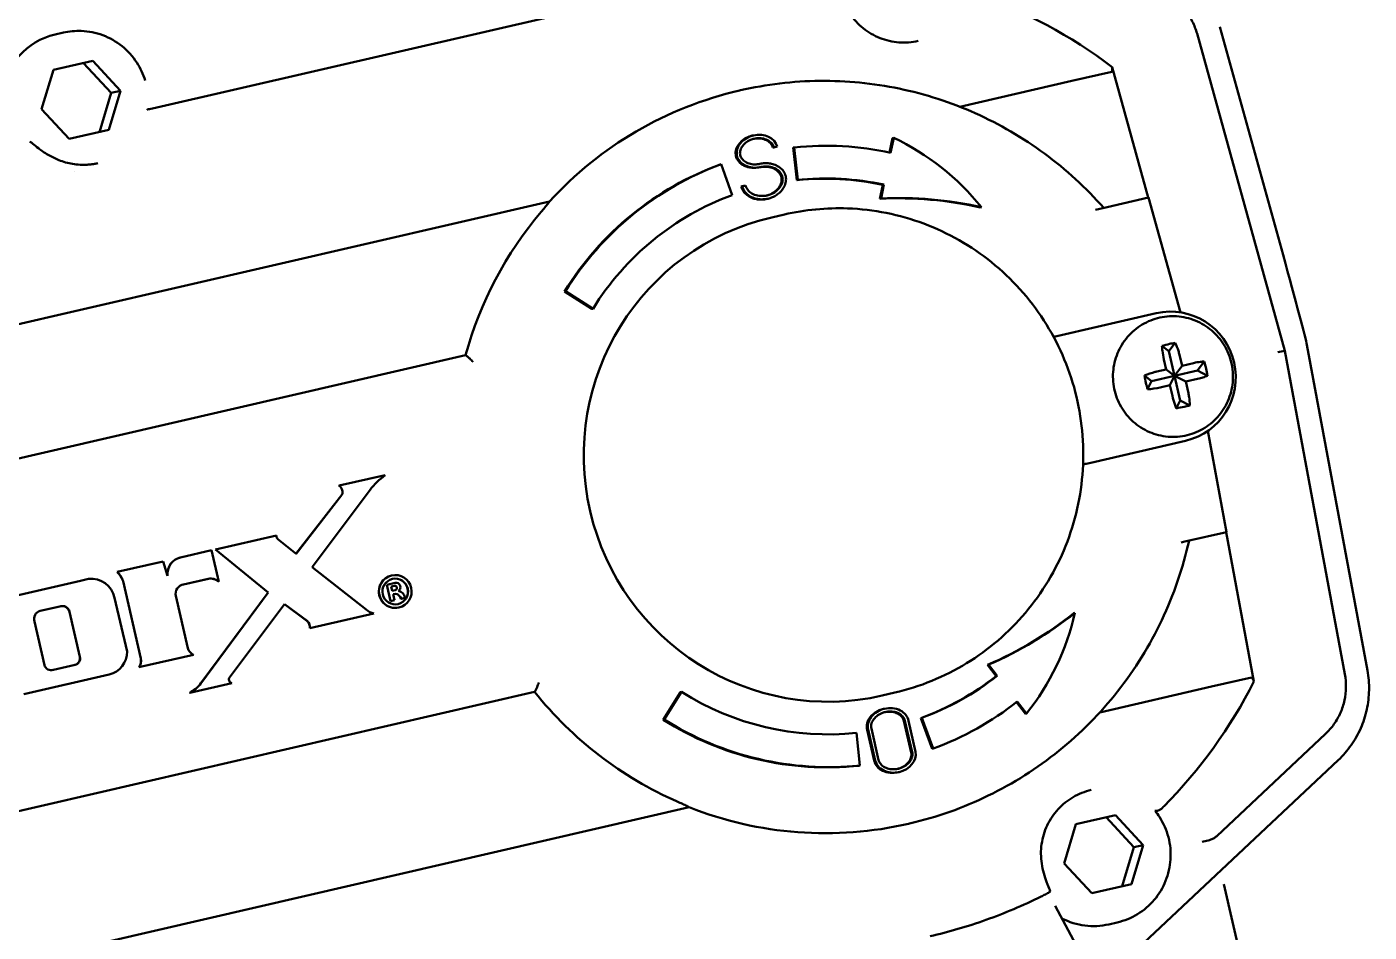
# Model space of a CAD drawing. Header units: inches. Extents: x 11 to 1621, y 11 to 1332.
# Drawn here: x 1226.967 to 1230.199, y 411.523 to 413.702 of the extents above; entities that cross this region are included whole.
import ezdxf

# ---------------------------------------------------------------- set-up
doc = ezdxf.new("R2010")
doc.units = ezdxf.units.IN
doc.header["$LTSCALE"] = 48
doc.header["$MEASUREMENT"] = 0
doc.layers.add('Visible (ANSI)', color=7, linetype='Continuous', lineweight=50)

msp = doc.modelspace()

# ---------------------------------------------------------------- linework, layer by layer
at = {"layer": 'Visible (ANSI)'}
for p, q in [((1227.269575, 413.505258), (1228.610512, 413.814838)), ((1229.991429, 413.153058), (1229.839429, 413.701946)), ((1227.034759, 413.683379), (1227.054788, 413.688003)), ((1229.784402, 413.68571), (1229.995759, 412.922477)), ((1227.002352, 413.504174), (1227.030718, 413.598203)), ((1227.030718, 413.598203), (1227.125801, 413.620155)), ((1227.103269, 413.614953), (1227.169984, 413.542874)), ((1227.125801, 413.620155), (1227.192516, 413.548076)), ((1229.482612, 413.571716), (1229.579206, 413.594016)), ((1229.57981, 413.605274), (1229.666839, 413.291003)), ((1229.482612, 413.571716), (1229.213505, 413.509587)), ((1227.169984, 413.542874), (1227.141618, 413.448845)), ((1227.192516, 413.548076), (1227.16415, 413.454047)), ((1227.192516, 413.548076), (1227.169984, 413.542874)), ((1228.682521, 413.548623), (1228.685024, 413.549201)), ((1227.069068, 413.432095), (1227.002352, 413.504174)), ((1227.16415, 413.454047), (1227.069068, 413.432095)), ((1228.716151, 413.440687), (1228.713647, 413.440109)), ((1229.044336, 413.399619), (1229.051558, 413.434152)), ((1229.046617, 413.39913), (1229.054062, 413.43473)), ((1229.051558, 413.434152), (1229.054062, 413.43473)), ((1228.765445, 413.411962), (1228.762942, 413.411384)), ((1228.765445, 413.411962), (1228.7733, 413.413775)), ((1228.812273, 413.411233), (1228.814777, 413.411811)), ((1228.820584, 413.332943), (1228.812273, 413.411233)), ((1228.823088, 413.333521), (1228.814777, 413.411811)), ((1228.638646, 413.371148), (1228.636142, 413.37057)), ((1228.665496, 413.297138), (1228.638646, 413.371148)), ((1228.676412, 413.392313), (1228.673909, 413.391735)), ((1228.732067, 413.37228), (1228.732012, 413.372268)), ((1228.733772, 413.364544), (1228.731269, 413.363966)), ((1228.733844, 413.36456), (1228.733772, 413.364544)), ((1228.786144, 413.340707), (1228.783641, 413.340129)), ((1228.820584, 413.332943), (1228.823088, 413.333521)), ((1228.686951, 413.317735), (1228.694774, 413.319693)), ((1228.689455, 413.318313), (1228.686951, 413.317735)), ((1228.697277, 413.320271), (1228.689455, 413.318313)), ((1228.697277, 413.320271), (1228.694774, 413.319693)), ((1229.021054, 413.288288), (1229.02802, 413.321597)), ((1229.023557, 413.288866), (1229.030523, 413.322175)), ((1229.030523, 413.322175), (1229.02802, 413.321597)), ((1228.224984, 413.28137), (1225.740645, 412.707815)), ((1228.748924, 413.287832), (1228.751428, 413.28841)), ((1229.021054, 413.288288), (1229.023557, 413.288866)), ((1229.567653, 413.268104), (1229.667823, 413.29123)), ((1229.667823, 413.29123), (1229.744382, 413.014766)), ((1228.790925, 413.250405), (1228.760882, 413.243469)), ((1229.265084, 413.268068), (1229.26258, 413.26749)), ((1229.567653, 413.268104), (1229.540305, 413.26179)), ((1228.261266, 413.064889), (1228.26377, 413.065467)), ((1228.327578, 413.023056), (1228.261266, 413.064889)), ((1228.330081, 413.023634), (1228.26377, 413.065467)), ((1228.327578, 413.023056), (1228.330081, 413.023634)), ((1229.686022, 413.012592), (1229.457519, 412.959837)), ((1229.446571, 412.95731), (1229.457519, 412.959837)), ((1229.716469, 412.921043), (1229.699881, 412.93408)), ((1229.716469, 412.921043), (1229.731813, 412.941652)), ((1229.730094, 412.862026), (1229.716469, 412.921043)), ((1229.979064, 412.918623), (1229.995759, 412.922477)), ((1229.995759, 412.922477), (1230.140372, 412.143835)), ((1230.049013, 412.936749), (1230.194606, 412.152831)), ((1228.023075, 412.91151), (1225.572995, 412.345864)), ((1229.710225, 412.877642), (1229.704711, 412.901524)), ((1229.748257, 412.886423), (1229.730094, 412.862026)), ((1229.742227, 412.912544), (1229.748257, 412.886423)), ((1229.748257, 412.886423), (1229.77621, 412.892876)), ((1229.78568, 412.874859), (1229.801863, 412.896595)), ((1229.674507, 412.849193), (1229.657644, 412.862447)), ((1229.674507, 412.849193), (1229.665126, 412.829817)), ((1229.730094, 412.862026), (1229.674507, 412.849193)), ((1229.687485, 412.872392), (1229.710225, 412.877642)), ((1229.730094, 412.862026), (1229.710225, 412.877642)), ((1229.730094, 412.862026), (1229.719081, 412.839281)), ((1229.730094, 412.862026), (1229.78568, 412.874859)), ((1229.730094, 412.862026), (1229.743719, 412.803009)), ((1229.757114, 412.848062), (1229.730094, 412.862026)), ((1229.785773, 412.854678), (1229.757114, 412.848062)), ((1229.809835, 412.862376), (1229.78568, 412.874859)), ((1229.719081, 412.839281), (1229.695635, 412.833868)), ((1229.724981, 412.813723), (1229.719081, 412.839281)), ((1229.757114, 412.848062), (1229.763531, 412.820264)), ((1229.743719, 412.803009), (1229.734364, 412.783688)), ((1229.743719, 412.803009), (1229.766937, 412.79101)), ((1229.81028, 412.729333), (1229.855467, 412.486031)), ((1229.528369, 412.652949), (1229.756873, 412.705703)), ((1227.719001, 412.597686), (1227.829881, 412.622761)), ((1229.517422, 412.650422), (1229.528369, 412.652949)), ((1227.71875, 412.597628), (1227.719001, 412.597686)), ((1227.614845, 412.433735), (1227.725406, 412.575248)), ((1227.725656, 412.575306), (1227.61497, 412.433633)), ((1227.65403, 412.401883), (1227.79312, 412.587566)), ((1227.725656, 412.575306), (1227.725406, 412.575248)), ((1227.726805, 412.578751), (1227.726555, 412.578693)), ((1227.421099, 412.443918), (1227.567628, 412.477747)), ((1227.61497, 412.433633), (1227.571261, 412.46925)), ((1229.755297, 412.462906), (1229.746364, 412.460843)), ((1229.855467, 412.486031), (1229.755297, 412.462906)), ((1229.854483, 412.485804), (1229.921225, 412.126444)), ((1227.411778, 412.442174), (1227.336455, 412.424952)), ((1227.429169, 412.366251), (1227.411778, 412.442174)), ((1227.420849, 412.44386), (1227.421099, 412.443918)), ((1227.547972, 412.340274), (1227.420849, 412.44386)), ((1227.421099, 412.443918), (1227.548222, 412.340332)), ((1227.294869, 412.415459), (1227.184218, 412.390201)), ((1227.305907, 412.38083), (1227.294869, 412.415459)), ((1227.336455, 412.424952), (1227.336205, 412.424894)), ((1227.783802, 412.299318), (1227.65403, 412.401883)), ((1227.096331, 412.368914), (1226.908571, 412.325567)), ((1227.115337, 412.373072), (1227.096331, 412.368914)), ((1227.183967, 412.390143), (1227.184218, 412.390201)), ((1227.198783, 412.367793), (1227.198532, 412.367735)), ((1227.241068, 412.18143), (1227.198532, 412.367735)), ((1227.198783, 412.367793), (1227.241319, 412.181488)), ((1227.403663, 412.373383), (1227.344043, 412.359773)), ((1227.344293, 412.359831), (1227.403913, 412.37344)), ((1227.429169, 412.366251), (1227.428919, 412.366193)), ((1227.853517, 412.363751), (1227.833734, 412.359184)), ((1227.845066, 412.381576), (1227.844816, 412.381518)), ((1227.354278, 412.206952), (1227.325684, 412.332194)), ((1227.344293, 412.359831), (1227.344043, 412.359773)), ((1227.385841, 412.121907), (1227.547972, 412.340274)), ((1227.548222, 412.340332), (1227.386092, 412.121964)), ((1227.547972, 412.340274), (1227.548222, 412.340332)), ((1227.833734, 412.359184), (1227.833484, 412.359126)), ((1227.842551, 412.31985), (1227.833484, 412.359126)), ((1227.833734, 412.359184), (1227.842802, 412.319908)), ((1227.844329, 412.354935), (1227.852324, 412.35678)), ((1227.846667, 412.344808), (1227.844329, 412.354935)), ((1227.853842, 412.346465), (1227.846667, 412.344808)), ((1227.848619, 412.336352), (1227.854523, 412.337715)), ((1227.852006, 412.322033), (1227.848619, 412.336352)), ((1226.99908, 412.296046), (1227.046038, 412.306888)), ((1227.208166, 412.198598), (1227.178315, 412.327898)), ((1227.45514, 412.136361), (1227.587001, 412.312398)), ((1227.641412, 412.271976), (1227.586884, 412.312242)), ((1227.587001, 412.312398), (1227.641662, 412.272033)), ((1227.842551, 412.31985), (1227.842802, 412.319908)), ((1227.842802, 412.319908), (1227.852006, 412.322033)), ((1227.862893, 412.304358), (1227.862643, 412.3043)), ((1227.867764, 412.325671), (1227.867513, 412.325613)), ((1227.867764, 412.325671), (1227.877832, 412.327995)), ((1227.009353, 412.166052), (1226.98519, 412.270713)), ((1227.069424, 412.293959), (1227.09437, 412.185904)), ((1227.069674, 412.294016), (1227.094621, 412.185961)), ((1227.641662, 412.272033), (1227.641412, 412.271976)), ((1227.648327, 412.254822), (1227.802232, 412.290353)), ((1229.488026, 412.290978), (1229.490529, 412.291556)), ((1227.648327, 412.254822), (1227.648077, 412.254764)), ((1227.09437, 412.185904), (1227.094621, 412.185961)), ((1227.367816, 412.190716), (1227.236624, 412.160769)), ((1227.236874, 412.160827), (1227.368066, 412.190774)), ((1227.368066, 412.190774), (1227.367816, 412.190716)), ((1226.959308, 412.095749), (1227.165234, 412.143291)), ((1227.030469, 412.154409), (1227.030719, 412.154467)), ((1227.082933, 412.166521), (1227.030719, 412.154467)), ((1227.236874, 412.160827), (1227.236624, 412.160769)), ((1229.282564, 412.166984), (1229.28006, 412.166406)), ((1229.300923, 412.139522), (1229.28006, 412.166406)), ((1229.282564, 412.166984), (1229.303426, 412.1401)), ((1229.303426, 412.1401), (1229.300923, 412.139522)), ((1227.358951, 412.098948), (1227.460727, 412.122389)), ((1227.460727, 412.122389), (1227.460477, 412.122332)), ((1229.550046, 412.051868), (1229.819153, 412.113997)), ((1229.915747, 412.136297), (1229.819153, 412.113997)), ((1225.737953, 411.535428), (1228.189536, 412.101421)), ((1227.358951, 412.098948), (1227.358701, 412.098891)), ((1228.499237, 412.034126), (1228.540499, 412.100795)), ((1228.543002, 412.101373), (1228.50174, 412.034704)), ((1228.543002, 412.101373), (1228.540499, 412.100795)), ((1229.056615, 412.099574), (1229.026573, 412.092638)), ((1229.37142, 412.048677), (1229.349791, 412.076549)), ((1229.351626, 412.077988), (1229.373924, 412.049255)), ((1229.031914, 412.060763), (1229.02941, 412.060185)), ((1229.373924, 412.049255), (1229.37142, 412.048677)), ((1228.50174, 412.034704), (1228.499237, 412.034126)), ((1228.992595, 412.010424), (1228.990092, 412.009846)), ((1229.00717, 411.93589), (1228.990092, 412.009846)), ((1228.992595, 412.010424), (1229.009674, 411.936468)), ((1229.017756, 411.937331), (1229.000219, 412.013166)), ((1229.081197, 412.032035), (1229.078694, 412.031457)), ((1229.096241, 411.955466), (1229.078694, 412.031457)), ((1229.081197, 412.032035), (1229.098744, 411.956044)), ((1229.089512, 412.031748), (1229.10684, 411.956693)), ((1229.121959, 412.038968), (1229.119455, 412.03839)), ((1229.146306, 411.96438), (1229.119455, 412.03839)), ((1229.121959, 412.038968), (1229.148809, 411.964958)), ((1228.964367, 412.002585), (1228.972678, 411.924295)), ((1230.093558, 412.000138), (1229.831998, 411.7544)), ((1229.098744, 411.956044), (1229.096241, 411.955466)), ((1229.148809, 411.964958), (1229.146306, 411.96438)), ((1228.972678, 411.924295), (1228.970174, 411.923717)), ((1229.009674, 411.936468), (1229.00717, 411.93589)), ((1230.124399, 411.937274), (1229.492782, 411.343864)), ((1229.064572, 411.907881), (1229.067076, 411.908459)), ((1228.561525, 411.823651), (1226.077186, 411.250096)), ((1229.089913, 411.784016), (1229.092416, 411.784594)), ((1229.464551, 411.688682), (1229.492918, 411.782712)), ((1229.492918, 411.782712), (1229.588, 411.804663)), ((1229.565468, 411.799461), (1229.632183, 411.727383)), ((1229.588, 411.804663), (1229.654715, 411.732585)), ((1229.632183, 411.727383), (1229.603817, 411.633353)), ((1229.654715, 411.732585), (1229.626349, 411.638555)), ((1229.654715, 411.732585), (1229.632183, 411.727383)), ((1229.814033, 411.744801), (1229.796508, 411.740755)), ((1229.531267, 411.616604), (1229.464551, 411.688682)), ((1229.626349, 411.638555), (1229.531267, 411.616604)), ((1229.848629, 411.638727), (1229.97323, 411.099021)), ((1229.443133, 411.586482), (1229.498816, 411.481214)), ((1229.572237, 411.541819), (1229.592265, 411.546443))]:
    msp.add_line(p, q, dxfattribs=at)
for centre, major_axis, ratio, start_param, end_param in [((1228.876203, 412.664007), (0.26569, -1.150831), 0.99144486, 2.26856004, 2.58531758), ((1227.072398, 413.520345), (-0.037639, 0.163034), 0.99144486, 0, 1.22415952), ((1228.886217, 412.666319), (-0.203696, 0.882304), 0.99144486, 0, 0.59866805), ((1228.721793, 413.401884), (0.047355, 0.012521), 0.79756308, 1.53208864, 3.07939024), ((1228.724297, 413.402462), (0.047355, 0.012521), 0.79756308, 1.53208864, 3.07939024), ((1228.725586, 413.402759), (0.048051, 0.009506), 0.79756308, 0.03959973, 1.60950401), ((1228.800053, 412.888239), (0.136007, -0.589112), 0.99144486, 2.02539547, 2.47543636), ((1228.893727, 412.668053), (-0.16827, 0.728859), 0.99144486, 5.84685299, 6.16101226), ((1228.891224, 412.667475), (-0.16827, 0.728859), 0.99144486, 0.12217305, 0.78539816), ((1228.893727, 412.668053), (-0.16827, 0.728859), 0.99144486, 0.12217305, 0.78539816), ((1228.721793, 413.401884), (0.04802, 0.009499), 0.79808266, 3.15856803, 4.75347133), ((1228.724297, 413.402462), (0.04802, 0.009499), 0.79808266, 3.15856803, 4.75347133), ((1227.072398, 413.520345), (0.037639, -0.163034), 0.99144486, 6.10942715, 6.10944288), ((1228.891224, 412.667475), (-0.150558, 0.652137), 0.99144486, 5.84685299, 6.16101226), ((1228.893727, 412.668053), (-0.150558, 0.652137), 0.99144486, 5.84685299, 6.16101226), ((1228.893727, 412.668053), (-0.150558, 0.652137), 0.99144486, 0.12217305, 0.78539816), ((1229.068293, 412.371071), (-0.206657, 0.895129), 0.99144486, 5.83953483, 6.10626757), ((1229.070797, 412.371649), (-0.206657, 0.895129), 0.99144486, 5.83953483, 6.10626757), ((1228.88872, 412.666897), (0.203696, -0.882304), 0.99144486, 3.77781197, 4.21371563), ((1228.893727, 412.668053), (-0.132845, 0.575415), 0.99144486, 0, 3.14159265), ((1229.988925, 413.15248), (0.060278, -0.217665), 0.01136565, 0.13028447, 1.57030427), ((1229.721448, 412.859148), (0.035425, -0.153444), 0.99144486, 0, 3.14159265), ((1227.91758, 412.492684), (-0.035329, 0.153029), 0.99144486, 0.36919566, 0.69677144), ((1227.706846, 412.581594), (-0.004515, 0.019556), 0.99144486, 4.34228419, 5.41339557), ((1227.707096, 412.581652), (0.016057, -0.011922), 0.99855778, 0.49968494, 1.57079633), ((1227.718564, 412.579507), (0.00426, 0.006842), 0.99989766, 4.71238898, 5.16605782), ((1227.718815, 412.579565), (-0.000819, -0.008045), 0.99319149, 1.11712749, 1.57079633), ((1227.576997, 412.476754), (-0.007516, 0.005746), 0.99832139, 0.553935, 1.57079633), ((1227.345971, 412.385412), (-0.009149, 0.039627), 0.99144486, 0.00937237, 1.45872318), ((1227.345721, 412.385354), (-0.009149, 0.039627), 0.99144486, 0.00937237, 1.42821435), ((1227.122252, 412.315601), (-0.013023, 0.056407), 0.99144486, 4.70151732, 6.17511454), ((1227.14444, 412.348141), (-0.013052, 0.056534), 0.99144486, 4.83201554, 5.29728305), ((1227.14469, 412.348199), (0.013052, -0.056534), 0.99144486, 1.69042288, 2.15569039), ((1227.40982, 412.346415), (-0.006223, 0.026953), 0.99144486, 5.28446054, 6.28073787), ((1227.41007, 412.346472), (-0.006223, 0.026953), 0.99144486, 5.28446054, 6.28073787), ((1227.85373, 412.342909), (0.008914, -0.038609), 0.99144486, 3.14159265, 6.28318531), ((1227.85373, 412.342909), (0.006994, -0.030293), 0.99144486, 0.00416795, 3.1374247), ((1227.855941, 412.353188), (-0.002424, 0.010563), 0.99144489, 4.81972955, 6.28318531), ((1227.347781, 412.337238), (-0.005143, 0.022276), 0.99144486, 6.20884291, 7.8515342), ((1227.347531, 412.33718), (-0.005143, 0.022276), 0.99144486, 6.20884291, 6.27751727), ((1227.852415, 412.351504), (0.001177, -0.005097), 0.99144486, 0, 2.97860611), ((1227.852665, 412.351562), (-0.000341, 0.005219), 0.99189357, 3.3045792, 6.28318531), ((1227.851662, 412.321321), (-0.003726, 0.016139), 0.99144486, 4.74959276, 5.89483034), ((1227.851913, 412.321379), (0.00261, 0.016336), 0.99389083, 5.13794773, 6.28318531), ((1227.854431, 412.353994), (0.002739, -0.011764), 0.99144492, 0.39684615, 1.57079633), ((1227.857504, 412.323631), (0.004717, -0.020433), 0.99144486, 1.55551718, 2.72120886), ((1227.05228, 412.290001), (-0.00405, 0.017544), 0.99144486, 4.71238898, 6.41140571), ((1227.052029, 412.289943), (-0.00405, 0.017544), 0.99144486, 4.71238898, 6.27598879), ((1227.807923, 412.326144), (0.008162, -0.035354), 0.99144486, 5.31991344, 5.89561957), ((1227.003468, 412.277039), (-0.004388, 0.019007), 0.99144486, 0, 1.67618983), ((1227.62921, 412.257311), (-0.004315, 0.018691), 0.99144486, 4.35415705, 5.35816131), ((1227.62946, 412.257368), (0.0147, -0.012231), 0.9976346, 0.56679206, 1.57079633), ((1228.920438, 413.011503), (0.206657, -0.895129), 0.99144486, 0.17691774, 0.44365048), ((1228.922941, 413.012081), (0.206657, -0.895129), 0.99144486, 0.17691774, 0.44365048), ((1228.906056, 412.429087), (0.136007, -0.589112), 0.99144486, 0.66615629, 1.11619718), ((1227.380728, 412.21577), (-0.006326, 0.027399), 0.99144486, 1.66489368, 2.44158534), ((1227.079106, 412.181958), (0.003577, -0.015495), 0.99144486, 0, 1.59660273), ((1227.079356, 412.182016), (0.003577, -0.015495), 0.99144486, 0, 1.59660273), ((1227.152638, 412.197846), (0.012595, -0.054556), 0.99144486, 0, 1.35921417), ((1227.217033, 412.175944), (-0.005594, 0.024229), 0.99144486, 3.83064112, 4.70994154), ((1227.217284, 412.176001), (0.005594, -0.024229), 0.99144486, 0.68904846, 1.56834889), ((1227.025037, 412.169673), (0.003652, -0.01582), 0.99144486, 4.71238898, 6.41501448), ((1227.024787, 412.169615), (0.003652, -0.01582), 0.99144486, 0.00798117, 0.13182917), ((1228.891224, 412.667475), (0.150558, -0.652137), 0.99144486, 0.12217305, 0.43633231), ((1228.893727, 412.668053), (0.150558, -0.652137), 0.99144486, 0.12217305, 0.43633231), ((1227.322757, 412.169617), (0.017856, -0.077341), 0.99144486, 0.24530749, 0.70060896), ((1227.323008, 412.169675), (0.017856, -0.077341), 0.99144486, 0.24530749, 0.70060896), ((1227.461487, 412.131151), (-0.002326, 0.007901), 0.99150391, 0.60185146, 1.57079633), ((1227.465166, 412.134501), (-0.004439, -0.012112), 0.99660889, 5.52237988, 6.28318531), ((1228.876203, 412.664007), (0.26569, -1.150831), 0.99144486, 0.55627507, 0.87303261), ((1228.88872, 412.666897), (0.203696, -0.882304), 0.99144486, 5.16218584, 5.64696599), ((1228.893727, 412.668053), (0.150558, -0.652137), 0.99144486, 5.49778714, 6.16101226), ((1228.893727, 412.668053), (0.16827, -0.728859), 0.99144486, 0.12217305, 0.43633231), ((1229.037552, 412.021959), (0.047355, 0.012521), 0.7975631, 1.53200562, 3.13079937), ((1229.040056, 412.022537), (0.047355, 0.012521), 0.7975631, 1.53200562, 3.13079937), ((1229.041349, 412.022835), (0.048051, 0.009506), 0.79756308, 6.26774272, 7.89268932), ((1228.891224, 412.667475), (0.16827, -0.728859), 0.99144486, 5.49778714, 6.16101226), ((1228.893727, 412.668053), (0.16827, -0.728859), 0.99144486, 5.49778714, 6.16101226), ((1229.05893, 411.946685), (0.047355, 0.012521), 0.79756308, 4.67368129, 6.21734593), ((1229.055137, 411.945809), (0.048051, 0.009506), 0.79756308, 3.15238793, 4.75109667), ((1229.05764, 411.946387), (0.048051, 0.009506), 0.79756308, 3.15238793, 4.75109667), ((1228.886217, 412.666319), (0.203696, -0.882304), 0.99144486, 5.68451725, 6.28318531), ((1229.534598, 411.704854), (0.037639, -0.163034), 0.99144486, 5.58262456, 6.28318531)]:
    msp.add_ellipse(centre, major_axis=major_axis, ratio=ratio, start_param=start_param, end_param=end_param, dxfattribs=at)
for major_axis in [(-0.008914, 0.038609), (-0.006994, 0.030293)]:
    msp.add_ellipse((1227.85398, 412.342967), major_axis=major_axis, ratio=0.99144486, dxfattribs=at)
for points, knots in [([(1229.784402, 413.68571), (1229.781594, 413.695853), (1229.777772, 413.705715), (1229.768257, 413.724484), (1229.762563, 413.73339), (1229.749527, 413.749891), (1229.742185, 413.757485), (1229.726147, 413.771055), (1229.717451, 413.777032), (1229.699051, 413.787124), (1229.689347, 413.79124), (1229.679334, 413.794342)], [0.04363323, 0.04363323, 0.04363323, 0.04363323, 0.2443461, 0.2443461, 0.44505896, 0.44505896, 0.64577182, 0.64577182, 0.84648469, 0.84648469, 1.04719755, 1.04719755, 1.04719755, 1.04719755]), ([(1228.928569, 413.775445), (1228.93321, 413.760404), (1228.9401, 413.746064), (1228.95776, 413.720061), (1228.968528, 413.7084), (1228.992976, 413.688793), (1229.006653, 413.680849), (1229.0357, 413.669375), (1229.051065, 413.665847), (1229.082122, 413.66351), (1229.097809, 413.664703), (1229.112967, 413.668202)], [3.21464141, 3.21464141, 3.21464141, 3.21464141, 3.51419092, 3.51419092, 3.81374044, 3.81374044, 4.11328995, 4.11328995, 4.41283947, 4.41283947, 4.71238898, 4.71238898, 4.71238898, 4.71238898]), ([(1227.251624, 413.572821), (1227.247078, 413.587989), (1227.24038, 413.60251), (1227.222105, 413.630808), (1227.210012, 413.644244), (1227.182243, 413.666604), (1227.166578, 413.675533), (1227.133274, 413.68797), (1227.115644, 413.691489), (1227.083436, 413.692651), (1227.068897, 413.691261), (1227.054788, 413.688003)], [6.34798948, 6.34798948, 6.34798948, 6.34798948, 6.63247646, 6.63247646, 6.95334905, 6.95334905, 7.27361998, 7.27361998, 7.59317452, 7.59317452, 7.85398163, 7.85398163, 7.85398163, 7.85398163]), ([(1229.57981, 413.605274), (1229.579856, 413.605005), (1229.579896, 413.60473), (1229.58029, 413.601495), (1229.57998, 413.598029), (1229.579206, 413.594016)], [-4.1942685455, -4.1942685455, -4.1942685455, -4.1942685455, -4.1881722688, -4.1881722688, -4.1238288679, -4.1238288679, -4.1238288679, -4.1238288679]), ([(1229.559671, 413.266261), (1229.516984, 413.31473), (1229.469138, 413.358591), (1229.36531, 413.43509), (1229.309331, 413.467726), (1229.191797, 413.520279), (1229.130247, 413.540193), (1229.00439, 413.566386), (1228.940087, 413.572663), (1228.811674, 413.57129), (1228.747566, 413.56364), (1228.685024, 413.549201)], [0.4987517, 0.4987517, 0.4987517, 0.4987517, 0.71316062, 0.71316062, 0.92756955, 0.92756955, 1.14197848, 1.14197848, 1.3563874, 1.3563874, 1.57079633, 1.57079633, 1.57079633, 1.57079633]), ([(1227.261968, 413.503996), (1227.260461, 413.50384), (1227.259018, 413.503566), (1227.257042, 413.503013), (1227.256446, 413.50282), (1227.255871, 413.502608)], [-0.06502151, -0.06502151, -0.06502151, -0.06502151, -0.0530980646, -0.0530980646, -0.0476987148, -0.0476987148, -0.0476987148, -0.0476987148]), ([(1228.717987, 413.432757), (1228.715083, 413.432084), (1228.712229, 413.431165), (1228.705035, 413.428161), (1228.700906, 413.4257), (1228.693845, 413.419965), (1228.690918, 413.416695), (1228.686562, 413.409857), (1228.685133, 413.406297), (1228.683797, 413.399479), (1228.683822, 413.396215), (1228.684479, 413.393117)], [0, 0, 0, 0, 0.00019559799, 0.00019559799, 0.0005153376, 0.0005153376, 0.0008350772, 0.0008350772, 0.0011548168, 0.0011548168, 0.00146202621, 0.00146202621, 0.00146202621, 0.00146202621]), ([(1228.762942, 413.411384), (1228.762166, 413.414404), (1228.76077, 413.417299), (1228.756612, 413.422799), (1228.753767, 413.425372), (1228.746855, 413.429609), (1228.74279, 413.431265), (1228.73393, 413.433324), (1228.729141, 413.433726), (1228.721781, 413.433297), (1228.719242, 413.432964), (1228.716739, 413.432452)], [0, 0, 0, 0, 0.00029901882, 0.00029901882, 0.00061516451, 0.00061516451, 0.0009313102, 0.0009313102, 0.0012474559, 0.0012474559, 0.00141307884, 0.00141307884, 0.00141307884, 0.00141307884]), ([(1228.717987, 413.432757), (1228.720893, 413.433425), (1228.723861, 413.433851), (1228.731644, 413.434304), (1228.736434, 413.433902), (1228.745294, 413.431843), (1228.749358, 413.430187), (1228.756271, 413.42595), (1228.759116, 413.423377), (1228.763273, 413.417877), (1228.76467, 413.414982), (1228.765445, 413.411962)], [0, 0, 0, 0, 0.00019573703, 0.00019573703, 0.00051570392, 0.00051570392, 0.0008356708, 0.0008356708, 0.00115563769, 0.00115563769, 0.00145827069, 0.00145827069, 0.00145827069, 0.00145827069]), ([(1226.974457, 413.426108), (1226.97656, 413.424412), (1226.97879, 413.422565), (1226.985133, 413.417341), (1226.989597, 413.413685), (1227.001455, 413.404639), (1227.009508, 413.399), (1227.026339, 413.389157), (1227.03518, 413.384773), (1227.054746, 413.377107), (1227.065745, 413.374002), (1227.082823, 413.371088), (1227.088912, 413.370409), (1227.094998, 413.370089)], [0.052568597, 0.052568597, 0.052568597, 0.052568597, 0.088497796, 0.088497796, 0.146781457, 0.146781457, 0.22687721, 0.22687721, 0.301327294, 0.301327294, 0.387170313, 0.387170313, 0.43408064, 0.43408064, 0.43408064, 0.43408064]), ([(1227.094998, 413.370089), (1227.097874, 413.369939), (1227.100753, 413.369868), (1227.106511, 413.369888), (1227.109389, 413.369978), (1227.115136, 413.370319), (1227.118004, 413.37057), (1227.123721, 413.371231), (1227.126571, 413.371641), (1227.132241, 413.372621), (1227.135063, 413.37319), (1227.137867, 413.373837)], [4.435361612, 4.435361612, 4.435361612, 4.435361612, 4.490767086, 4.490767086, 4.546172559, 4.546172559, 4.601578033, 4.601578033, 4.656983507, 4.656983507, 4.71238898, 4.71238898, 4.71238898, 4.71238898]), ([(1228.732012, 413.372268), (1228.729107, 413.371594), (1228.72614, 413.371163), (1228.718358, 413.370695), (1228.713567, 413.371087), (1228.704704, 413.37313), (1228.700636, 413.374778), (1228.693716, 413.379002), (1228.690866, 413.38157), (1228.686666, 413.387104), (1228.685252, 413.390046), (1228.684479, 413.393117)], [0, 0, 0, 0, 0.00019559799, 0.00019559799, 0.0005153376, 0.0005153376, 0.0008350772, 0.0008350772, 0.0011548168, 0.0011548168, 0.00146202621, 0.00146202621, 0.00146202621, 0.00146202621]), ([(1228.783641, 413.340129), (1228.783406, 413.341056), (1228.783123, 413.341972), (1228.78141, 413.346618), (1228.779183, 413.350132), (1228.773197, 413.356304), (1228.769437, 413.358956), (1228.760791, 413.362999), (1228.755909, 413.364387), (1228.745642, 413.365667), (1228.740262, 413.365558), (1228.733762, 413.364499), (1228.732546, 413.36426), (1228.73134, 413.363982)], [-3.10095458, -3.10095458, -3.10095458, -3.10095458, -3.01642587, -3.01642587, -2.66591784, -2.66591784, -2.31540981, -2.31540981, -1.96490178, -1.96490178, -1.61439375, -1.61439375, -1.5332932, -1.5332932, -1.5332932, -1.5332932]), ([(1228.732012, 413.372268), (1228.735746, 413.373133), (1228.73957, 413.373669), (1228.747188, 413.374056), (1228.750992, 413.373912), (1228.758434, 413.372934), (1228.762052, 413.372103), (1228.769784, 413.369511), (1228.773809, 413.367562), (1228.780995, 413.362769), (1228.784179, 413.359915), (1228.78942, 413.353487), (1228.791485, 413.349911), (1228.793334, 413.344913), (1228.793713, 413.34369), (1228.794025, 413.34245)], [0, 0, 0, 0, 0.00027139177, 0.00027139177, 0.00054278354, 0.00054278354, 0.00081417531, 0.00081417531, 0.00115120127, 0.00115120127, 0.00148822723, 0.00148822723, 0.0018252532, 0.0018252532, 0.00193191967, 0.00193191967, 0.00193191967, 0.00193191967]), ([(1228.733844, 413.36456), (1228.73505, 413.364838), (1228.736265, 413.365077), (1228.742765, 413.366136), (1228.748146, 413.366245), (1228.758413, 413.364965), (1228.763295, 413.363577), (1228.771941, 413.359534), (1228.775701, 413.356882), (1228.781686, 413.35071), (1228.783913, 413.347196), (1228.785626, 413.34255), (1228.78591, 413.341634), (1228.786144, 413.340707)], [1.5332932, 1.5332932, 1.5332932, 1.5332932, 1.61439375, 1.61439375, 1.96490178, 1.96490178, 2.31540981, 2.31540981, 2.66591784, 2.66591784, 3.01642587, 3.01642587, 3.10095458, 3.10095458, 3.10095458, 3.10095458]), ([(1228.748341, 413.296067), (1228.749125, 413.296267), (1228.749904, 413.296483), (1228.755799, 413.298258), (1228.760683, 413.300518), (1228.76935, 413.306169), (1228.773129, 413.309557), (1228.779128, 413.316981), (1228.781345, 413.321013), (1228.784019, 413.329184), (1228.78448, 413.333318), (1228.783983, 413.338245), (1228.783837, 413.339193), (1228.783641, 413.340129)], [1.5614141, 1.5614141, 1.5614141, 1.5614141, 1.61439375, 1.61439375, 1.96490178, 1.96490178, 2.31540981, 2.31540981, 2.66591784, 2.66591784, 3.01642587, 3.01642587, 3.10095504, 3.10095504, 3.10095504, 3.10095504]), ([(1228.749594, 413.296341), (1228.750799, 413.29662), (1228.751997, 413.296938), (1228.758303, 413.298836), (1228.763186, 413.301096), (1228.771853, 413.306747), (1228.775633, 413.310135), (1228.781631, 413.317559), (1228.783849, 413.321591), (1228.786522, 413.329762), (1228.786984, 413.333896), (1228.786487, 413.338823), (1228.78634, 413.339771), (1228.786144, 413.340707)], [1.5332932, 1.5332932, 1.5332932, 1.5332932, 1.61439375, 1.61439375, 1.96490178, 1.96490178, 2.31540981, 2.31540981, 2.66591784, 2.66591784, 3.01642587, 3.01642587, 3.10095504, 3.10095504, 3.10095504, 3.10095504]), ([(1228.751428, 413.28841), (1228.755163, 413.289274), (1228.758833, 413.290474), (1228.765846, 413.293475), (1228.7692, 413.295276), (1228.775454, 413.299426), (1228.778339, 413.301762), (1228.784145, 413.307489), (1228.786903, 413.311009), (1228.791252, 413.318472), (1228.792857, 413.322436), (1228.794739, 413.330513), (1228.795022, 413.334633), (1228.794487, 413.339935), (1228.79429, 413.3412), (1228.794025, 413.34245)], [0, 0, 0, 0, 0.00027139177, 0.00027139177, 0.00054278354, 0.00054278354, 0.00081417531, 0.00081417531, 0.00115120127, 0.00115120127, 0.00148822723, 0.00148822723, 0.0018252532, 0.0018252532, 0.00193191967, 0.00193191967, 0.00193191967, 0.00193191967]), ([(1228.748924, 413.287832), (1228.745188, 413.286972), (1228.741364, 413.286441), (1228.733745, 413.286065), (1228.729942, 413.286214), (1228.722501, 413.287203), (1228.718884, 413.288039), (1228.711155, 413.290641), (1228.707133, 413.292596), (1228.699954, 413.297398), (1228.696773, 413.300257), (1228.691542, 413.306692), (1228.689481, 413.310271), (1228.687639, 413.315272), (1228.687261, 413.316495), (1228.686951, 413.317735)], [0, 0, 0, 0, 0.00027139177, 0.00027139177, 0.00054278354, 0.00054278354, 0.00081417531, 0.00081417531, 0.00115120127, 0.00115120127, 0.00148822723, 0.00148822723, 0.0018252532, 0.0018252532, 0.00193191967, 0.00193191967, 0.00193191967, 0.00193191967]), ([(1228.751428, 413.28841), (1228.747692, 413.28755), (1228.743868, 413.287019), (1228.736249, 413.286643), (1228.732445, 413.286792), (1228.725004, 413.287781), (1228.721388, 413.288617), (1228.713659, 413.291219), (1228.709637, 413.293174), (1228.702457, 413.297976), (1228.699277, 413.300835), (1228.694045, 413.30727), (1228.691985, 413.310849), (1228.690142, 413.31585), (1228.689765, 413.317073), (1228.689455, 413.318313)], [0, 0, 0, 0, 0.00027139177, 0.00027139177, 0.00054278354, 0.00054278354, 0.00081417531, 0.00081417531, 0.00115120127, 0.00115120127, 0.00148822723, 0.00148822723, 0.0018252532, 0.0018252532, 0.00193191967, 0.00193191967, 0.00193191967, 0.00193191967]), ([(1228.749594, 413.296341), (1228.748388, 413.296063), (1228.747172, 413.295824), (1228.740672, 413.294766), (1228.735291, 413.294658), (1228.725025, 413.295938), (1228.720143, 413.297327), (1228.711497, 413.301371), (1228.707737, 413.304023), (1228.701753, 413.310195), (1228.699526, 413.313709), (1228.697805, 413.318379), (1228.697515, 413.319319), (1228.697277, 413.320271)], [0, 0, 0, 0, 0.00008364374, 0.00008364374, 0.00044514315, 0.00044514315, 0.00080664257, 0.00080664257, 0.00116814198, 0.00116814198, 0.0015296414, 0.0015296414, 0.00161907239, 0.00161907239, 0.00161907239, 0.00161907239]), ([(1228.224984, 413.28137), (1228.225141, 413.281406), (1228.225157, 413.281289), (1228.224929, 413.28078), (1228.224685, 413.280388), (1228.223651, 413.278901), (1228.222551, 413.277485), (1228.219324, 413.273457), (1228.216671, 413.270267), (1228.210991, 413.263498), (1228.20796, 413.259915), (1228.205134, 413.256584)], [-0.205824881, -0.205824881, -0.205824881, -0.205824881, -0.19642867, -0.19642867, -0.187032459, -0.187032459, -0.168240036, -0.168240036, -0.13477158, -0.13477158, -0.101303124, -0.101303124, -0.101303124, -0.101303124]), ([(1229.056615, 412.099574), (1229.117489, 412.113628), (1229.176071, 412.137556), (1229.282763, 412.202745), (1229.330847, 412.244002), (1229.411706, 412.339695), (1229.444443, 412.394133), (1229.49127, 412.510719), (1229.505318, 412.572861), (1229.513282, 412.69857), (1229.507167, 412.762119), (1229.475359, 412.884165), (1229.449662, 412.942638), (1229.381274, 413.048534), (1229.338605, 413.095946), (1229.240635, 413.174855), (1229.185369, 413.206363), (1229.067865, 413.250267), (1229.005661, 413.262691), (1228.892018, 413.266803), (1228.840713, 413.261899), (1228.790925, 413.250405)], [4.71238898, 4.71238898, 4.71238898, 4.71238898, 5.03139406, 5.03139406, 5.35059984, 5.35059984, 5.67032244, 5.67032244, 5.99066489, 5.99066489, 6.311486, 6.311486, 6.63246431, 6.63246431, 6.95322031, 6.95322031, 7.2734557, 7.2734557, 7.59307009, 7.59307009, 7.85398163, 7.85398163, 7.85398163, 7.85398163]), ([(1229.867202, 412.892798), (1229.863709, 412.90793), (1229.857786, 412.922499), (1229.841676, 412.949036), (1229.831495, 412.961001), (1229.807909, 412.981099), (1229.794514, 412.989235), (1229.765878, 413.000848), (1229.750646, 413.004333), (1229.71989, 413.006304), (1229.704373, 413.0048), (1229.674614, 412.996962), (1229.660377, 412.990634), (1229.634606, 412.973796), (1229.623079, 412.963286), (1229.603885, 412.939139), (1229.596229, 412.925501), (1229.58556, 412.896466), (1229.582559, 412.88107), (1229.581522, 412.850075), (1229.583496, 412.83448), (1229.592227, 412.804681), (1229.598986, 412.790481), (1229.616609, 412.764933), (1229.627467, 412.753585), (1229.652174, 412.734908), (1229.666014, 412.727573), (1229.695266, 412.717662), (1229.710668, 412.715077), (1229.741475, 412.714913), (1229.756873, 412.717325), (1229.786119, 412.726894), (1229.799962, 412.734046), (1229.82471, 412.752368), (1229.835607, 412.763539), (1229.853368, 412.788776), (1229.86022, 412.802845), (1229.869186, 412.832467), (1229.871289, 412.848019), (1229.870663, 412.873366), (1229.869419, 412.883194), (1229.867202, 412.892798)], [0, 0, 0, 0, 0.32127754, 0.32127754, 0.64230607, 0.64230607, 0.96267998, 0.96267998, 1.28224411, 1.28224411, 1.60116554, 1.60116554, 1.91987519, 1.91987519, 2.23889154, 2.23889154, 2.55860446, 2.55860446, 2.87912019, 2.87912019, 3.20022979, 3.20022979, 3.52149878, 3.52149878, 3.84243249, 3.84243249, 4.16266096, 4.16266096, 4.48208598, 4.48208598, 4.80093116, 4.80093116, 5.11965909, 5.11965909, 5.4387804, 5.4387804, 5.75864156, 5.75864156, 6.0792897, 6.0792897, 6.28318531, 6.28318531, 6.28318531, 6.28318531]), ([(1229.699881, 412.93408), (1229.706197, 412.935832), (1229.712413, 412.937395), (1229.722692, 412.939768), (1229.727207, 412.940741), (1229.731813, 412.941652)], [-1.0674606037, -1.0674606037, -1.0674606037, -1.0674606037, -1.020663621, -1.020663621, -0.9863791819, -0.9863791819, -0.9863791819, -0.9863791819]), ([(1229.704711, 412.901524), (1229.703165, 412.908497), (1229.701845, 412.915639), (1229.700543, 412.925867), (1229.700166, 412.92997), (1229.699881, 412.93408)], [-0.8718446075, -0.8718446075, -0.8718446075, -0.8718446075, -0.8219001622, -0.8219001622, -0.7918420458, -0.7918420458, -0.7918420458, -0.7918420458]), ([(1229.731813, 412.941652), (1229.734853, 412.935421), (1229.737661, 412.92849), (1229.740568, 412.919134), (1229.741425, 412.915882), (1229.742227, 412.912544)], [-1.1622365962, -1.1622365962, -1.1622365962, -1.1622365962, -1.111614758, -1.111614758, -1.0873376103, -1.0873376103, -1.0873376103, -1.0873376103]), ([(1228.041388, 412.895535), (1228.041355, 412.89557), (1228.041321, 412.895605), (1228.039964, 412.897015), (1228.038615, 412.898385), (1228.035955, 412.901027), (1228.034642, 412.902299), (1228.031503, 412.905261), (1228.029731, 412.906859), (1228.026829, 412.9093), (1228.025665, 412.910198), (1228.023936, 412.911322), (1228.023357, 412.911575), (1228.023075, 412.91151)], [-0.0003692613, -0.0003692613, -0.0003692613, -0.0003692613, 0, 0, 0.0145769195, 0.0145769195, 0.0289112975, 0.0289112975, 0.04993836, 0.04993836, 0.0681642941, 0.0681642941, 0.0851779707, 0.0851779707, 0.0851779707, 0.0851779707]), ([(1229.77621, 412.892876), (1229.781902, 412.894128), (1229.787593, 412.895168), (1229.795672, 412.896142), (1229.79875, 412.8964), (1229.801863, 412.896595)], [-0.8666689291, -0.8666689291, -0.8666689291, -0.8666689291, -0.8255777353, -0.8255777353, -0.8021974433, -0.8021974433, -0.8021974433, -0.8021974433]), ([(1229.809835, 412.862376), (1229.80877, 412.868014), (1229.807598, 412.873517), (1229.805062, 412.884503), (1229.803556, 412.890512), (1229.801863, 412.896595)], [0.9818741699, 0.9818741699, 0.9818741699, 0.9818741699, 1.0228590161, 1.0228590161, 1.0677939785, 1.0677939785, 1.0677939785, 1.0677939785]), ([(1229.657644, 412.862447), (1229.665816, 412.865999), (1229.675117, 412.869255), (1229.684672, 412.871723), (1229.686066, 412.872058), (1229.687485, 412.872392)], [-1.1647429185, -1.1647429185, -1.1647429185, -1.1647429185, -1.0999329538, -1.0999329538, -1.0892096269, -1.0892096269, -1.0892096269, -1.0892096269]), ([(1229.665126, 412.829817), (1229.663751, 412.835083), (1229.662484, 412.840271), (1229.660059, 412.850773), (1229.658811, 412.856545), (1229.657644, 412.862447)], [-1.0602807585, -1.0602807585, -1.0602807585, -1.0602807585, -1.0211974136, -1.0211974136, -0.9781499652, -0.9781499652, -0.9781499652, -0.9781499652]), ([(1229.809835, 412.862376), (1229.806101, 412.860846), (1229.802313, 412.859422), (1229.794709, 412.856957), (1229.790297, 412.855767), (1229.785773, 412.854678)], [-1.1515257425, -1.1515257425, -1.1515257425, -1.1515257425, -1.1215678958, -1.1215678958, -1.088655892, -1.088655892, -1.088655892, -1.088655892]), ([(1229.763531, 412.820264), (1229.764274, 412.816913), (1229.764929, 412.813613), (1229.766347, 412.804392), (1229.766857, 412.797519), (1229.766937, 412.79101)], [-0.8558635052, -0.8558635052, -0.8558635052, -0.8558635052, -0.8315863574, -0.8315863574, -0.7845379793, -0.7845379793, -0.7845379793, -0.7845379793]), ([(1229.734364, 412.783688), (1229.733026, 412.787068), (1229.73176, 412.790448), (1229.728593, 412.79978), (1229.726649, 412.806778), (1229.724981, 412.813723)], [-1.1663684872, -1.1663684872, -1.1663684872, -1.1663684872, -1.1398487924, -1.1398487924, -1.0899043471, -1.0899043471, -1.0899043471, -1.0899043471]), ([(1229.766937, 412.79101), (1229.762307, 412.789786), (1229.757731, 412.78866), (1229.74729, 412.78625), (1229.740916, 412.784905), (1229.734364, 412.783688)], [-1.0564021148, -1.0564021148, -1.0564021148, -1.0564021148, -1.0213849544, -1.0213849544, -0.9740437362, -0.9740437362, -0.9740437362, -0.9740437362]), ([(1229.092416, 411.784594), (1229.15781, 411.799691), (1229.221487, 411.822212), (1229.342227, 411.880976), (1229.399286, 411.917216), (1229.503932, 412.001603), (1229.551515, 412.049745), (1229.63483, 412.155523), (1229.670558, 412.213154), (1229.728375, 412.335023), (1229.750463, 412.399257), (1229.76518, 412.465187)], [4.71238898, 4.71238898, 4.71238898, 4.71238898, 4.93657427, 4.93657427, 5.16075957, 5.16075957, 5.38494486, 5.38494486, 5.60913015, 5.60913015, 5.83331544, 5.83331544, 5.83331544, 5.83331544]), ([(1230.093558, 412.000138), (1230.101198, 412.007316), (1230.108116, 412.01527), (1230.12023, 412.032407), (1230.125426, 412.04159), (1230.133892, 412.060818), (1230.137161, 412.070862), (1230.141644, 412.091407), (1230.142858, 412.101908), (1230.143183, 412.122949), (1230.142294, 412.133488), (1230.140372, 412.143835)], [5.23598776, 5.23598776, 5.23598776, 5.23598776, 5.43670062, 5.43670062, 5.63741348, 5.63741348, 5.83812635, 5.83812635, 6.03883921, 6.03883921, 6.23955208, 6.23955208, 6.23955208, 6.23955208]), ([(1230.124399, 411.937274), (1230.135854, 411.948036), (1230.146226, 411.959961), (1230.164392, 411.985661), (1230.172186, 411.999434), (1230.184885, 412.028275), (1230.189789, 412.043342), (1230.196515, 412.074165), (1230.198336, 412.08992), (1230.198823, 412.12149), (1230.19749, 412.137304), (1230.194606, 412.152831)], [5.23598776, 5.23598776, 5.23598776, 5.23598776, 5.43670062, 5.43670062, 5.63741348, 5.63741348, 5.83812635, 5.83812635, 6.03883921, 6.03883921, 6.23955208, 6.23955208, 6.23955208, 6.23955208]), ([(1228.199638, 412.123956), (1228.199622, 412.12391), (1228.199606, 412.123864), (1228.198935, 412.12195), (1228.198255, 412.120077), (1228.196889, 412.116443), (1228.196203, 412.114681), (1228.194558, 412.110617), (1228.193609, 412.108413), (1228.191993, 412.104986), (1228.191316, 412.10369), (1228.190227, 412.101956), (1228.189814, 412.101485), (1228.189536, 412.101421)], [-0.1721933898, -0.1721933898, -0.1721933898, -0.1721933898, -0.1718184134, -0.1718184134, -0.1567125346, -0.1567125346, -0.1418902288, -0.1418902288, -0.1207682679, -0.1207682679, -0.102689002, -0.102689002, -0.0859092065, -0.0859092065, -0.0859092065, -0.0859092065]), ([(1229.915747, 412.136297), (1229.916659, 412.135084), (1229.917488, 412.133904), (1229.91964, 412.130499), (1229.920647, 412.128408), (1229.921225, 412.126444)], [-1.0310487655, -1.0310487655, -1.0310487655, -1.0310487655, -1.013589241, -1.013589241, -0.9796005914, -0.9796005914, -0.9796005914, -0.9796005914]), ([(1229.000219, 412.013166), (1228.999557, 412.016262), (1228.999526, 412.019527), (1229.00085, 412.026347), (1229.002273, 412.029909), (1229.006616, 412.036755), (1229.009538, 412.040031), (1229.016588, 412.045779), (1229.020712, 412.048247), (1229.027901, 412.051264), (1229.030754, 412.052188), (1229.033657, 412.052866)], [0, 0, 0, 0, 0.00030354202, 0.00030354202, 0.00061946464, 0.00061946464, 0.00093538727, 0.00093538727, 0.0012513099, 0.0012513099, 0.00144457289, 0.00144457289, 0.00144457289, 0.00144457289]), ([(1229.078694, 412.031457), (1229.077919, 412.034527), (1229.076504, 412.037469), (1229.072302, 412.043002), (1229.069451, 412.045568), (1229.06253, 412.049789), (1229.058461, 412.051436), (1229.049597, 412.053476), (1229.044806, 412.053866), (1229.037483, 412.053423), (1229.034979, 412.053092), (1229.032512, 412.052586)], [0, 0, 0, 0, 0.00030354202, 0.00030354202, 0.00061946464, 0.00061946464, 0.00093538727, 0.00093538727, 0.0012513099, 0.0012513099, 0.00141451934, 0.00141451934, 0.00141451934, 0.00141451934]), ([(1229.033657, 412.052866), (1229.036561, 412.053541), (1229.039527, 412.053973), (1229.04731, 412.054444), (1229.0521, 412.054054), (1229.060965, 412.052014), (1229.065033, 412.050367), (1229.071955, 412.046146), (1229.074805, 412.04358), (1229.079007, 412.038047), (1229.080423, 412.035105), (1229.081197, 412.032035)], [0, 0, 0, 0, 0.00019559799, 0.00019559799, 0.0005153376, 0.0005153376, 0.0008350772, 0.0008350772, 0.0011548168, 0.0011548168, 0.00146202621, 0.00146202621, 0.00146202621, 0.00146202621]), ([(1229.096241, 411.955466), (1229.096898, 411.952369), (1229.096925, 411.949104), (1229.095591, 411.942286), (1229.094163, 411.938726), (1229.08981, 411.931886), (1229.086884, 411.928615), (1229.079826, 411.922877), (1229.075698, 411.920415), (1229.068894, 411.917571), (1229.066462, 411.916755), (1229.063985, 411.916117)], [0, 0, 0, 0, 0.00030354202, 0.00030354202, 0.00061946464, 0.00061946464, 0.00093538727, 0.00093538727, 0.0012513099, 0.0012513099, 0.00141702244, 0.00141702244, 0.00141702244, 0.00141702244]), ([(1229.098744, 411.956044), (1229.099402, 411.952947), (1229.099428, 411.949682), (1229.098094, 411.942864), (1229.096667, 411.939304), (1229.092314, 411.932464), (1229.089388, 411.929193), (1229.082329, 411.923455), (1229.078201, 411.920993), (1229.071008, 411.917986), (1229.068154, 411.917066), (1229.06525, 411.916392)], [0, 0, 0, 0, 0.00030354202, 0.00030354202, 0.00061946464, 0.00061946464, 0.00093538727, 0.00093538727, 0.0012513099, 0.0012513099, 0.00144457289, 0.00144457289, 0.00144457289, 0.00144457289]), ([(1229.06525, 411.916392), (1229.062345, 411.915723), (1229.059377, 411.915298), (1229.051594, 411.914845), (1229.046804, 411.915246), (1229.037944, 411.917306), (1229.033879, 411.918962), (1229.026967, 411.923199), (1229.024122, 411.925772), (1229.019932, 411.931314), (1229.018524, 411.934259), (1229.017756, 411.937331)], [0, 0, 0, 0, 0.00019559799, 0.00019559799, 0.0005153376, 0.0005153376, 0.0008350772, 0.0008350772, 0.0011548168, 0.0011548168, 0.00146202621, 0.00146202621, 0.00146202621, 0.00146202621]), ([(1229.529215, 411.865234), (1229.514058, 411.861734), (1229.499435, 411.855929), (1229.472545, 411.840215), (1229.460282, 411.830308), (1229.439205, 411.807262), (1229.430395, 411.794126), (1229.417015, 411.765786), (1229.412449, 411.750585), (1229.407976, 411.719472), (1229.408069, 411.703563), (1229.410491, 411.68801)], [1.57079633, 1.57079633, 1.57079633, 1.57079633, 1.87034584, 1.87034584, 2.16989536, 2.16989536, 2.46944487, 2.46944487, 2.76899438, 2.76899438, 3.0685439, 3.0685439, 3.0685439, 3.0685439]), ([(1228.561525, 411.823651), (1228.561682, 411.823687), (1228.561645, 411.823799), (1228.561217, 411.824156), (1228.560826, 411.824402), (1228.559244, 411.825285), (1228.557635, 411.826075), (1228.55297, 411.828281), (1228.549186, 411.829985), (1228.541114, 411.833579), (1228.536819, 411.835471), (1228.532819, 411.837226)], [0.205824881, 0.205824881, 0.205824881, 0.205824881, 0.215221093, 0.215221093, 0.224617304, 0.224617304, 0.243409727, 0.243409727, 0.276878183, 0.276878183, 0.310346639, 0.310346639, 0.310346639, 0.310346639]), ([(1229.592265, 411.546443), (1229.609515, 411.550426), (1229.626116, 411.557205), (1229.656351, 411.575672), (1229.669977, 411.58736), (1229.692896, 411.614467), (1229.702175, 411.629889), (1229.715453, 411.662917), (1229.719439, 411.680523), (1229.721704, 411.716142), (1229.719975, 411.73415), (1229.710967, 411.768735), (1229.703685, 411.785306), (1229.690791, 411.805272), (1229.68733, 411.810058), (1229.683628, 411.814648)], [4.71238898, 4.71238898, 4.71238898, 4.71238898, 5.03124213, 5.03124213, 5.35032609, 5.35032609, 5.67000512, 5.67000512, 5.99039925, 5.99039925, 6.3113468, 6.3113468, 6.63247646, 6.63247646, 6.73847344, 6.73847344, 6.73847344, 6.73847344]), ([(1229.68316, 411.815216), (1229.68337, 411.815183), (1229.683581, 411.815153), (1229.685643, 411.814908), (1229.687598, 411.814997), (1229.691738, 411.815921), (1229.693919, 411.816803), (1229.697002, 411.81873), (1229.69795, 411.819423), (1229.699712, 411.820929), (1229.700525, 411.821724), (1229.701289, 411.822583)], [-0.0605555669, -0.0605555669, -0.0605555669, -0.0605555669, -0.0583332567, -0.0583332567, -0.0389637483, -0.0389637483, -0.0182906405, -0.0182906405, -0.0088158096, -0.0088158096, 0, 0, 0, 0]), ([(1229.704305, 411.825781), (1229.704158, 411.825634), (1229.704011, 411.825485), (1229.703623, 411.825089), (1229.703382, 411.82484), (1229.702645, 411.824068), (1229.702154, 411.82354), (1229.701544, 411.822865), (1229.701418, 411.822723), (1229.701289, 411.822583)], [0.1622399938, 0.1622399938, 0.1622399938, 0.1622399938, 0.1638366193, 0.1638366193, 0.1664803248, 0.1664803248, 0.1719775049, 0.1719775049, 0.1734350719, 0.1734350719, 0.1734350719, 0.1734350719]), ([(1229.814033, 411.744801), (1229.815372, 411.74511), (1229.816695, 411.74549), (1229.819293, 411.746388), (1229.820568, 411.746905), (1229.823056, 411.748071), (1229.82427, 411.748719), (1229.826621, 411.75014), (1229.827759, 411.750913), (1229.829948, 411.752573), (1229.830998, 411.75346), (1229.831998, 411.7544)], [4.71238898, 4.71238898, 4.71238898, 4.71238898, 4.817108736, 4.817108736, 4.921828491, 4.921828491, 5.026548246, 5.026548246, 5.131268001, 5.131268001, 5.235987756, 5.235987756, 5.235987756, 5.235987756]), ([(1229.410491, 411.68801), (1229.411713, 411.680161), (1229.413413, 411.672276), (1229.417385, 411.65753), (1229.419707, 411.650501), (1229.423152, 411.641308), (1229.42425, 411.638548), (1229.42534, 411.635926)], [0, 0, 0, 0, 0.060530539, 0.060530539, 0.121595553, 0.121595553, 0.149563527, 0.149563527, 0.149563527, 0.149563527]), ([(1229.431132, 411.621062), (1229.431154, 411.621001), (1229.431056, 411.620876), (1229.430436, 411.620366), (1229.429697, 411.619867), (1229.427454, 411.618506), (1229.426047, 411.617692), (1229.422823, 411.61591), (1229.421165, 411.615018), (1229.417616, 411.613159), (1229.415807, 411.612232), (1229.413981, 411.611318)], [-0.0894946722, -0.0894946722, -0.0894946722, -0.0894946722, -0.0751592238, -0.0751592238, -0.0524489699, -0.0524489699, -0.0321494629, -0.0321494629, -0.0156025423, -0.0156025423, -0.0000003255, -0.0000003255, -0.0000003255, -0.0000003255]), ([(1229.141893, 411.513176), (1229.186251, 411.523417), (1229.231261, 411.536546), (1229.320897, 411.568473), (1229.365522, 411.587306), (1229.410566, 411.609611), (1229.412275, 411.610462), (1229.413981, 411.611318)], [3.96514092, 3.96514092, 3.96514092, 3.96514092, 4.315033056, 4.315033056, 4.664925191, 4.664925191, 4.678737423, 4.678737423, 4.678737423, 4.678737423])]:
    msp.add_open_spline(points, degree=3, knots=knots, dxfattribs=at)
for points in [[(1227.261968, 413.503996), (1227.264478, 413.504251), (1227.26706, 413.504678), (1227.269575, 413.505258)], [(1229.446571, 412.95731), (1229.443858, 412.956683), (1229.441214, 412.956405), (1229.438682, 412.956417)], [(1229.695635, 412.833868), (1229.686235, 412.831707), (1229.674894, 412.830207), (1229.665126, 412.829817)], [(1229.517422, 412.650422), (1229.514708, 412.649795), (1229.51221, 412.648887), (1229.50994, 412.647766)], [(1229.42534, 411.635926), (1229.427536, 411.630639), (1229.429483, 411.625651), (1229.431132, 411.621062)]]:
    msp.add_open_spline(points, degree=3, dxfattribs=at)

doc.saveas('drawing.dxf')
